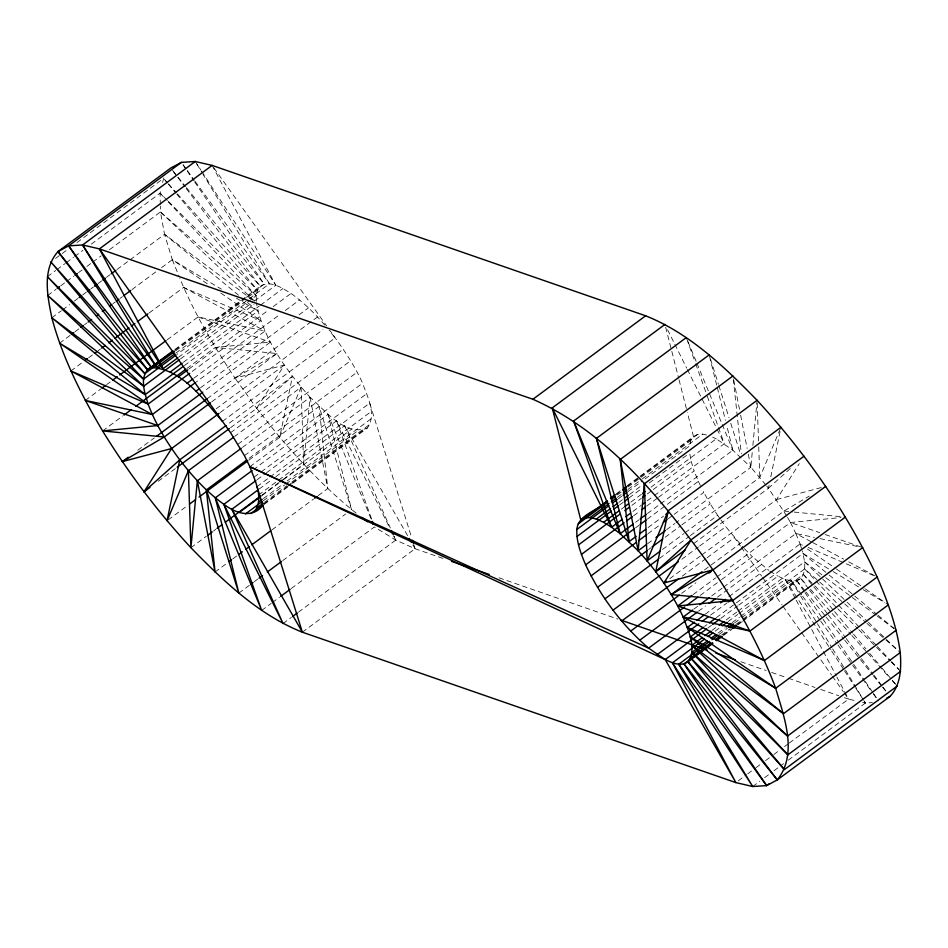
<?xml version="1.0" encoding="UTF-8"?>
<svg xmlns="http://www.w3.org/2000/svg" width="948" height="948" viewBox="0 0 948 948"><rect width="100%" height="100%" fill="white"/><g stroke="black" fill="none" stroke-linecap="round" stroke-linejoin="round"><path stroke-width="0.71" stroke-dasharray="4.74 3.56" d="M765.854 484.973L750.852 467.269L752.333 451.248M752.878 445.43L757.085 400.293M283.452 479.167L303.621 464.236L310.067 397.319C286.106 370.147 263.141 339.064 256.363 302.72M693.711 543.583L768.449 488.232L769.326 483.978M770.783 476.88L780.394 430.084M248.886 460.124L279.731 437.277L292.458 376.368L227.2 424.692M160.307 204.744L160.105 193.179L161.053 189.162M162.618 182.454L163.566 178.437L165.153 176.138M256.339 301.31L256.244 295.681L257.536 290.147L260.214 286.272C270.358 279.719 282.267 288.121 291.012 293.43C303.597 302.4 314.677 313.314 324.714 325.034M292.648 483.361L367.397 427.998C376.866 414.454 367.492 396.833 362.574 383.229C354.114 364.34 342.216 347.335 330.023 330.722M706.521 435.002L702.729 434.113L697.515 434.457L693.509 436.59L690.831 440.476L689.54 445.998L643.265 480.269M742.557 621.378L800.693 578.327C807.186 570.649 804.508 559.581 802.174 550.764M685.06 532.74L759.81 477.377L780.405 428.603M356.116 513.093C327.925 490.768 303.159 464.473 279.731 437.277L301.108 387.211L234.666 436.424M701.828 554.912L776.566 499.549L799.318 463.619M230.577 427.678L256.683 408.339L284.341 365.039L235.021 378.145C214.047 346.376 194.293 313.515 179.812 278.214M786.852 516.15L768.449 488.232L792.173 466.866M279.731 437.277L256.683 408.339L292.458 376.368M55.6 258.401L67.462 249.608M76.954 242.581L161.184 180.191M47.4 276.662L55.707 270.512M56.892 269.623L65.199 263.473M66.384 262.596L73.506 257.323M74.691 256.446L82.997 250.296M91.292 244.146L160.105 193.179L167.441 200.478M47.732 295.444L56.039 289.294M60.779 285.775L65.519 282.255M66.716 281.378L73.826 276.105M78.577 272.597L82.132 269.955M86.884 266.447L91.624 262.928M92.809 262.051L101.116 255.901M109.423 249.751L160.437 211.961L160.331 206.19M51.832 317.793L61.324 310.766M62.509 309.889L69.619 304.616M74.371 301.097L77.926 298.466M82.677 294.947L86.232 292.316M90.984 288.796L93.354 287.043M98.094 283.523L101.661 280.892M106.401 277.373L109.956 274.742M117.078 269.469L128.94 260.676M130.137 259.799L164.537 234.322L160.437 211.961L256.244 295.681L176.755 354.552M59.594 343.176L70.27 335.26M75.022 331.753L79.762 328.233M84.514 324.726L86.884 322.96M112.99 303.633L115.36 301.879M120.1 298.359L122.482 296.606M131.973 289.578L156.882 271.116M161.634 267.609L172.311 259.693L221.405 289.176M70.851 370.952L82.713 362.16M88.638 357.763L93.39 354.256M98.13 350.736L100.512 348.983M149.156 312.959L183.557 287.469L260.819 320.625L190.821 372.469M85.296 400.435L100.725 389.012M106.65 384.615L110.217 381.985M167.156 339.811L198.013 316.964L265.037 331.042L196.224 381.997M174.799 349.528L260.214 286.272L185.772 187.977M175.238 350.037L245.236 298.193M246.421 297.317L264.219 284.127L194.624 181.874M175.676 350.784L243.304 300.694M248.044 297.174L257.536 290.147L176.849 194.233M175.712 353.213L248.08 299.615M249.265 298.727L269.433 283.796L202.931 174.1M178.461 357.313L253.211 301.962M254.396 301.073L275.75 285.265L212.127 165.402M180.44 358.96L253.993 304.474M183.343 362.314L259.266 306.074M260.463 305.197L283.002 288.5M184.35 365.584L257.903 311.11L246.516 301.737M102.597 430.913L122.766 415.971M186.827 368.523L215.303 347.442L270.453 342.098L204.021 391.299M188.972 368.997L268.462 310.126M273.214 306.607L291.012 293.43M193.984 378.122L280.596 313.978M285.336 310.47L299.58 299.923M200.538 387.791L294.259 318.374M299.011 314.854L308.503 307.827M137.744 450.205L154.346 437.905M207.209 398.67L317.544 316.952M211.688 401.857L276.946 353.521L215.303 347.442M216.168 408.778L322.948 329.691M220.268 412.487L284.341 365.039M222.448 421.386L335.154 337.903L329.098 330.307M158.209 481.276L176.008 468.099M230.565 432.703L343.271 349.231M237.96 444.221L350.665 360.75M242.439 447.409L310.067 397.319C325.01 410.069 345.143 436.909 367.397 427.998M244.442 455.644L357.159 372.173M249.111 458.287L319.109 406.443L351.542 509.633L328.032 414.347L255.664 467.945M168.211 519.871L187.194 505.817M249.869 466.712L362.574 383.229M254.088 477.128L260.013 472.732M261.198 471.855L366.793 393.645M257.109 479.712L265.416 473.562M266.601 472.685L336.599 420.841L389.178 526.839M257.003 486.644L268.865 477.851M270.05 476.974L369.708 403.161L411.562 537.421M259.183 489.038L271.057 480.245M275.797 476.737L344.61 425.771L408.481 537.196M258.531 495.022L277.515 480.968M278.7 480.091L371.249 411.551M190.915 547.707L206.332 536.284M213.454 531.01L215.824 529.257M262.098 494.986L278.712 482.686M261.695 495.792L278.297 483.492M283.049 479.972L351.862 429.006M263.402 498.553L282.386 484.499M287.137 480.98L371.367 418.589M263.26 500.769L284.613 484.949M285.798 484.073L358.178 430.475M264.48 502.322L287.019 485.625M291.771 482.117L370.076 424.123M263.734 503.945L287.469 486.371M292.209 482.864L363.392 430.143M264.172 504.454L287.908 486.869M215.054 572.023L228.101 562.365M232.841 558.846L237.593 555.327M271.993 529.849L313.527 499.098M318.267 495.579L327.759 488.552L319.109 406.443M238.837 593.104L249.514 585.2M254.265 581.681L257.82 579.05M282.729 560.6L345.617 514.029M261.684 610.429L271.175 603.402M272.372 602.525L279.482 597.252M291.344 588.459L374.401 526.958L395.754 540.099L415.082 548.726L443.06 558.431M283.049 623.571L291.344 617.421M298.466 612.147L395.754 540.099L393.953 536.058M302.376 632.209L415.082 548.726L413.766 544.484M616.401 493.707L622.326 489.31M627.078 485.803L638.94 477.01M640.125 476.133L693.509 436.59L687.371 412.451M615.655 495.081L621.58 490.697M627.517 486.3L639.379 477.508M640.564 476.631L697.515 434.457M617.278 494.951L622.018 491.431M627.955 487.047L639.817 478.254M641.002 477.377L690.831 440.476M617.314 497.38L622.054 493.872M627.991 489.476L641.038 479.806M642.223 478.93L702.729 434.113M618.357 498.719L621.912 496.088M627.849 491.692L642.08 481.146M618.878 502.369L622.445 499.726M629.555 494.453L642.614 484.795M619.66 504.893L623.227 502.25M629.152 497.854L642.211 488.196M649.321 482.923L688.473 453.926M621.378 509.123L623.76 507.358M630.87 502.084L641.547 494.181M651.039 487.154L716.297 438.817L732.875 450.241L750.852 467.269L676.102 522.632M631.878 505.367L641.369 498.328M647.306 493.944L652.046 490.424M653.231 489.547L691.199 461.427L689.658 453.049M632.956 511.41L641.251 505.26M647.188 500.864L653.125 496.468M654.31 495.591L724.308 443.747L706.544 394.107M633.608 515.759L639.545 511.363M646.655 506.09L657.331 498.186M658.528 497.309L694.114 470.943L691.199 461.427M635.587 522.301L639.153 519.658M647.448 513.508L659.322 504.727M660.507 503.85L732.875 450.241L726.855 426.055M635.456 527.929L639.011 525.299M647.318 519.149L698.332 481.359L694.114 470.943M648.065 527.574L663.493 516.15M647.994 533.712L659.855 524.931M668.162 518.781L672.902 515.262M674.087 514.385L703.748 492.415L701.947 488.73M647.626 543.714L653.563 539.329M666.61 529.659L674.917 523.509M648.55 549.544L650.92 547.778M665.152 537.243L680.581 525.82M681.766 524.931L710.242 503.85L703.748 492.415M662.522 549.437L683.875 533.617M659.5 558.419L689.16 536.45M690.345 535.573L717.636 515.368L710.242 503.85M681.861 559.202L698.463 546.901M699.648 546.024L725.753 526.685L743.362 547.648M669.798 578.636L700.643 555.789M682.193 576.194L705.928 558.621M707.113 557.744L734.404 537.54L740.364 545.977M704.471 569.938L783.96 511.067L809.248 496.1M681.659 593.341L695.903 582.795M693.166 594.55L715.704 577.853M716.889 576.976L790.454 522.502L841.066 517.513M700.205 595.427L720.373 580.484M721.558 579.607L752.404 556.76L768.828 570.352M693.841 609.126L698.581 605.606M711.64 595.948L722.317 588.033M723.502 587.156L795.87 533.558L814.356 537.433M698.451 611.247L705.573 605.973M717.435 597.181L761.327 564.664M705.182 614.268L718.229 604.599M728.905 596.695L800.088 543.974L802.79 545.136M710.573 615.098L727.187 602.798M704.53 626.415L706.9 624.661M716.392 617.634L803.003 553.49L831.894 570.85M707.907 627.932L711.474 625.301M720.954 618.274L737.568 605.973M738.753 605.097L777.905 576.1C784.743 579.418 793.713 583.447 800.693 578.327L806.594 584.928M711.995 630.408L717.932 626.012M726.239 619.862L736.916 611.958M738.101 611.081L804.544 561.868L824.511 576.763M715.159 631.178L721.096 626.782M728.206 621.509L737.698 614.482M738.883 613.605L785.157 579.335L830.91 649.842M718.051 633.063L725.173 627.789M732.294 622.516L739.416 617.243M740.601 616.366L804.662 568.919L843.578 602.952M719.094 634.402L727.4 628.251M734.522 622.978L740.459 618.582M741.644 617.705L791.473 580.804L801.807 595.071M721.511 635.077L729.818 628.927M735.743 624.531L741.68 620.134M742.865 619.257L803.371 574.441L813.822 584.869M723.134 634.935L730.256 629.673M737.366 624.4L742.118 620.881M743.303 620.004L796.687 580.46L805.006 590.794M723.573 635.444L731.88 629.294M737.805 624.898L741.372 622.255M738.243 780.844L746.55 774.694M747.735 773.805L754.857 768.544M756.042 767.655L760.782 764.147M765.534 760.628L772.656 755.355M773.841 754.478L779.766 750.081M784.517 746.574L788.072 743.931M789.257 743.054L848.579 699.114L857.004 701.082M752.712 786.508L759.822 781.235M764.574 777.727L769.314 774.208M774.066 770.7L783.558 763.661M788.298 760.154L865.417 703.037L872.373 702.587M276.946 353.521L235.021 378.145L256.683 408.339M776.566 499.549L824.286 486.751M783.96 511.067L792.741 511.932M794.199 512.074L843.945 516.944M820.044 538.618L859.86 546.972M862.609 702.385L865.417 703.037L863.889 700.513M198.013 316.964L270.453 342.098M787.563 517.418L790.454 522.502L819.629 532.622M825.187 534.554L862.704 547.565M498.992 577.842L617.847 619.068M740.909 661.763L766.079 670.497M771.672 672.44L787.053 677.773M788.452 678.258L815.019 687.478M820.613 689.421L838.79 695.725M844.384 697.669L848.579 699.114L836.859 676.99M808.206 547.458L873.096 575.306M712.671 437.206L716.297 438.817M790.454 522.502L795.87 533.558L811.358 541.841M812.649 542.529L843.613 559.095M848.768 561.868L875.857 576.36M183.557 287.469L265.037 331.042M833.15 571.608L862.028 588.969M863.284 589.727L884.638 602.561M236.502 298.253L257.903 311.11M769.895 571.17L777.905 576.1M795.87 533.558L800.088 543.974L802.506 545.633M807.352 548.975L835.176 568.148M836.385 568.978L864.209 588.151M865.417 588.992L887.198 603.995M252.832 300.089L164.537 234.322L172.311 259.693L208.679 284.732M220.801 293.074L260.819 320.625M825.684 577.64L876.201 615.311M877.374 616.188L893.822 628.453M803.003 553.49L827.995 574.073M829.133 575.009L876.853 614.304M877.99 615.24L896.168 630.207M164.537 234.322L238.552 295.183M844.692 603.923L865.808 622.409M866.922 623.381L884.709 638.94M885.823 639.912L898.052 650.612M804.544 561.868L846.019 601.174M847.085 602.181L867.302 621.319M868.356 622.326L885.385 638.454M886.439 639.462L900.268 652.556M160.437 211.961L255.296 301.713M814.865 585.911L836.823 607.787M837.866 608.829L857.739 628.619M858.781 629.662L875.514 646.335M876.556 647.377L890.148 660.922M891.191 661.965L898.514 669.252M168.495 201.521L257.536 290.147M744.37 548.655L752.404 556.76M804.662 568.919L876.367 645.47M877.374 646.548L890.504 660.555M891.511 661.633L900.6 671.338M160.105 193.179L164.158 197.492M168.199 201.817L256.244 295.681M167.512 182.834L163.566 178.437L167.358 182.952M168.495 183.936L176.387 192.74M177.371 193.842L260.214 286.272M810.528 589.324L831.206 612.408M832.19 613.51L850.889 634.402M851.873 635.504L866.638 651.999M867.621 653.101L888.288 676.197M892.222 680.593L896.168 684.989M803.371 574.441L812.839 585.722M813.787 586.848L833.683 610.536M834.631 611.661L852.631 633.086M853.579 634.212L865.891 648.87M869.683 653.385L881.048 666.918M881.995 668.044L891.464 679.325M892.412 680.451L897.152 686.091M168.306 184.078L175.901 193.108M805.93 591.943L825.329 616.058M826.253 617.207L843.803 639.023M844.727 640.173L859.516 658.54M860.44 659.69L872.444 674.62M873.369 675.77L881.687 686.103M882.612 687.253L886.309 691.839M172.56 170.379L177.193 176.127M178.117 177.276L185.524 186.472M186.448 187.621L264.219 284.127M766.719 486.063L768.449 488.232M800.693 578.327L808.727 588.957M809.616 590.142L827.486 613.759M828.374 614.944L845.343 637.376M846.244 638.561L860.523 657.462M861.424 658.647L873.037 673.992M873.926 675.177L881.96 685.807M882.861 686.992L886.427 691.708M173.366 171.6L176.909 176.281M177.797 177.442L184.884 186.803M183.094 164.774L186.555 169.526M187.42 170.723L194.328 180.238M195.181 181.435L269.433 283.796M802.672 596.268L819.902 620.051M820.755 621.248L837.131 643.846M837.985 645.031L851.766 664.062M852.631 665.259L872.444 692.621M873.309 693.806L876.758 698.569M717.636 515.368L720.065 518.757M720.883 519.895L725.753 526.685M213.833 167.796L326.61 325.922M741.218 547.186L761.671 576.123M762.524 577.332L782.124 605.061M782.965 606.27L800.859 631.593M801.712 632.802L831.538 675M832.391 676.208L843.471 691.886M844.324 693.095L848.579 699.114M183.023 164.822L186.341 169.692M187.171 170.913L193.795 180.653M796.687 580.46L804.129 591.41M804.959 592.63L822.307 618.179M823.137 619.4L838.838 642.519M839.667 643.728L864.458 680.237M865.287 681.446L872.729 692.395M873.546 693.616L878.512 700.916M831.704 651.075L843.744 669.632M844.55 670.876L854.978 686.956M855.783 688.189L863.012 699.328M863.806 700.56L865.417 703.037M195.288 161.492L200.929 170.154M201.734 171.387L275.75 285.265M791.473 580.804L799.851 594.657M800.622 595.925L816.631 622.386M817.389 623.642L831.87 647.591M832.64 648.847L863.13 699.257M196.817 164.016L202.173 172.832M412.89 544.887L415.082 548.726M785.157 579.335L795.502 598.863M796.19 600.167L836.172 675.687M667.593 329.726L674.182 342.986M674.846 344.314L686.719 368.18M687.371 369.507L716.392 427.844M717.055 429.171L724.308 443.747M393.787 536.118L395.754 540.099M698.332 481.359L701.342 487.509M344.61 425.771L390.339 527.989M687.999 341.647L696.413 362.006M696.97 363.368L721.653 423.092M722.21 424.455L732.875 450.241M328.032 414.347L371.604 520.168M172.311 259.693L179.267 276.887M686.802 338.946L695.192 362.385M695.69 363.771L706.047 392.733M336.599 420.841L371.948 520.061M710.49 359.079L718.418 384.201M718.868 385.587L729.012 417.689M730.766 423.27L740.471 453.962M800.088 543.974L801.759 549.413M665.674 327.273L671.457 349.99M671.824 351.4L678.697 378.382M679.052 379.804L687.004 411.029M709.519 356.318L716.949 386.203M717.304 387.625L725.445 420.355M733.799 380.326L739.487 409.299M740.625 415.106L747.154 448.428M748.292 454.222L750.852 467.269M310.067 397.319L327.759 488.552M733.266 378.904L741.324 453.748M757.191 403.196L758.519 441.021M758.732 446.84L759.81 477.377M301.108 387.211L303.621 464.236"/><path stroke-width="1.42" d="M262.987 505.331C252.038 519.113 235.697 513.295 223.894 504.324C206.782 492.119 192.527 476.417 179.753 459.839C166.978 442.657 155.614 424.218 148.113 404.097C144.985 393.361 139.652 379.638 147.509 369.744L57.994 251.564L68.659 245.864L82.583 244.963L99.422 248.886L230.565 432.703L244.442 455.644L249.869 466.712L665.2 659.571C672.025 662.889 681.008 666.93 687.975 661.799C697.455 648.254 688.082 630.633 683.164 617.03C671.883 592.678 656.277 570.471 638.134 550.752L644.379 483.764L757.085 400.293C805.456 452.895 847.085 512.098 877.149 577.048C887.624 601.269 896.784 626.273 900.268 652.556C901.323 667.748 901.133 684.681 890.006 696.436L777.289 779.92L766.624 785.608L752.712 786.508L735.873 782.598L302.376 632.209C258.401 614.671 223.455 581.077 190.915 547.707C157.712 511.801 128.158 472.602 102.597 430.913C81.528 395.28 62.556 357.953 51.832 317.793C47.495 296.214 41.878 269.753 57.994 251.564L170.711 168.08L181.376 162.392L195.288 161.492L212.127 165.402L645.624 315.791C689.599 333.329 724.545 366.923 757.085 400.293M241.254 448.286L197.35 480.802L190.915 547.707L188.391 470.694L233.481 437.301M685.404 549.733L655.743 571.703L668.269 510.723L780.974 427.252M226.015 425.569L179.753 459.839L167.026 520.748L188.391 470.694M254.68 511.482C264.16 497.925 254.787 480.316 249.869 466.712L648.622 648.148L665.2 659.571L735.873 782.598L672.452 662.806L704.483 639.082M697.266 612.124L648.622 648.148C622.03 625.301 600.582 596.517 585.627 564.842C580.899 553.644 576.301 541.841 576.834 529.482C578.304 514.041 598.33 511.055 606.91 500.734M712.458 642.851L683.982 663.932L777.289 779.92C798.263 753.53 784.008 716.925 775.689 688.307C760.095 646.252 737.84 607.052 712.979 569.855C664.607 503.104 610.133 433.52 532.918 399.274L99.422 248.886L212.127 165.402M660.152 551.191L647.093 560.861L668.269 510.723M825.684 486.371L712.979 569.855L663.861 583.032L691.317 539.661L804.034 456.178M149.903 487.426L143.966 491.822L171.624 448.523L219.083 413.375M655.743 571.703L691.317 539.661M143.966 491.822L179.753 459.839M222.448 421.386C203.417 399.843 182.81 369.151 151.502 367.611L68.659 245.864L181.376 162.392M174.527 354.09L156.728 367.267L82.583 244.963L195.288 161.492M57.224 288.405L59.594 286.651M75.01 275.228L77.392 273.474M79.111 297.589L81.492 295.823M87.417 291.439L89.787 289.673M94.539 286.166L96.909 284.4M102.846 280.016L105.216 278.25M111.153 273.865L115.893 270.346M71.467 334.383L73.837 332.63M80.959 327.356L83.329 325.602M88.069 322.083L91.636 319.452M96.376 315.933L98.746 314.179M102.313 311.536L104.683 309.783M109.423 306.263L111.805 304.509M116.545 300.99L118.915 299.236M123.667 295.729L130.788 290.455M85.083 360.406L87.453 358.652M94.575 353.379L96.945 351.613M101.697 348.106L105.252 345.463M108.807 342.832L112.374 340.19M114.744 338.436L128.987 327.889M131.357 326.136L134.912 323.493M137.282 321.739L147.959 313.835M101.91 388.135L105.465 385.504M112.587 380.231L117.327 376.712M119.709 374.958L165.971 340.688M174.491 351.661L144.831 373.619L50.848 261.909L147.509 369.744L172.418 351.293M147.509 369.744L174.053 350.914M179.255 359.837L143.658 386.203L47.732 295.444L143.539 379.153L175.57 355.429M82.583 244.963L163.044 368.736L177.276 358.19M170.296 371.971L182.158 363.191M189.636 373.346L148.113 404.097L59.594 343.176L145.198 394.581L183.165 366.461M123.951 415.094L131.073 409.82M135.813 406.313L185.642 369.4M178.295 376.901L187.787 369.874M186.874 383.395L192.799 379.01M202.825 392.176L157.747 425.569L85.296 400.435L152.332 414.513L195.039 382.885M195.786 391.299L199.353 388.668M171.624 448.523L122.316 461.629L128.253 457.232M156.716 436.139L207.209 398.67M122.316 461.629L164.229 437.004L210.503 402.734M177.193 467.222L229.392 428.555M197.35 480.802L215.054 572.023L206.403 489.915L246.741 460.041M189.564 504.063L195.501 499.667M199.056 497.025L247.701 461.001M206.403 489.915L238.837 593.104L215.326 497.819L252.097 470.587M215.326 497.819L261.684 610.429L223.894 504.324L255.924 480.589M223.894 504.324L283.049 623.571L231.904 509.242L257.998 489.915M207.529 535.407L212.269 531.887M217.021 528.38L221.761 524.86M225.316 522.23L260.913 495.863M279.897 481.809L282.267 480.055M239.157 512.489L260.51 496.669M258.662 502.073L262.217 499.43M245.461 513.946L262.075 501.646M257.358 507.595L263.295 503.198M250.687 513.615L262.549 504.822M288.654 485.495L291.024 483.741M229.286 561.489L231.656 559.723M238.778 554.45L242.333 551.819M245.899 549.176L249.454 546.546M251.824 544.792L270.808 530.726M314.712 498.221L317.082 496.456M250.699 584.324L253.069 582.558M259.005 578.173L262.56 575.531M267.312 572.023L281.544 561.477M532.918 399.274L645.624 315.791M280.667 596.375L290.159 589.348M607.348 501.231L580.804 520.073L552.246 407.901L664.951 324.429M292.541 616.544L297.281 613.024M646.441 544.59L638.134 550.752L620.17 533.724L611.59 527.23L573.599 421.042L686.316 337.571M633.217 524.054L620.17 533.724L596.458 438.367L709.163 354.896M636.203 536.355L629.081 541.628L620.241 459.448L732.946 375.977M610.465 498.103L615.216 494.583M623.511 488.433L625.893 486.68M610.903 498.601L614.47 495.958M622.765 489.808L626.332 487.177M578.126 523.948L607.787 501.978M611.341 499.347L614.908 496.705M623.215 490.554L625.585 488.801M584.809 517.928L590.023 517.596L609.007 503.53M611.377 501.776L616.129 498.257M623.239 492.996L626.806 490.353M576.834 529.482L608.865 505.758M612.42 503.115L617.172 499.608M623.097 495.212L626.664 492.569M590.023 517.596L596.339 519.066L610.571 508.519M612.953 506.753L617.693 503.246M624.815 497.973L628.37 495.342M576.953 536.521L611.365 511.043M613.735 509.277L618.475 505.77M624.412 501.374L627.967 498.743M596.339 519.066L603.592 522.301L619.008 510.877M624.945 506.481L628.5 503.85M642.744 493.304L645.114 491.55M578.493 544.91L620.016 514.148M624.768 510.64L629.508 507.121M642.554 497.451L644.936 495.697M603.592 522.301L611.59 527.23L622.279 519.314M625.834 516.684L630.574 513.164M642.448 504.383L644.818 502.618M581.408 554.426L624.116 522.786M626.486 521.033L632.423 516.636M641.915 509.609L645.47 506.967M640.338 518.781L646.263 514.397M585.627 564.842L634.271 528.806M640.196 524.422L646.133 520.025M639.77 533.724L645.695 529.328M665.863 514.385L668.233 512.631M591.042 575.898L636.132 542.505M638.502 540.751L646.809 534.601M663.41 522.289L666.977 519.658M655.933 537.563L665.425 530.536M597.524 587.322L647.365 550.421M652.106 546.901L662.782 538.997M604.931 598.84L658.315 559.296M613.048 610.168L678.294 561.832M663.861 583.032L666.231 581.266M621.687 621.011L678.638 578.837M845.403 517.087L732.697 600.558L671.255 594.55L702.101 571.703M630.645 631.119L679.289 595.095M708.95 573.125L711.32 571.371M862.704 547.565L749.986 631.036L677.737 605.973L691.981 595.427M639.699 640.244L684.788 606.85M687.158 605.097L697.835 597.181M877.149 577.048L764.444 660.531L683.164 617.03L692.656 610.002M699.766 604.729L709.258 597.702M709.128 603.331L715.065 598.935M888.406 604.824L775.689 688.307L687.383 627.446L694.505 622.172M696.875 620.419L703.985 615.145M720.599 602.845L725.35 599.326M657.189 654.641L698.712 623.891M702.278 621.248L708.203 616.864M728.372 601.921L731.939 599.29M896.168 630.207L783.463 713.678L690.298 636.961L703.345 627.303M709.282 622.907L715.207 618.511M665.2 659.571L706.722 628.82M712.659 624.424L719.769 619.151M900.268 652.556L787.563 736.039L691.827 645.351L702.504 637.435M704.885 635.681L710.81 631.285M719.117 625.135L723.869 621.627M708.038 636.452L712.789 632.932M722.281 625.905L727.021 622.386M900.6 671.338L787.895 754.821L691.957 652.39L707.374 640.966M710.941 638.336L715.681 634.816M726.358 626.912L731.109 623.393M672.452 662.806L752.712 786.508L678.756 664.275L709.602 641.429M711.984 639.675L717.909 635.279M728.585 627.375L733.337 623.855M897.152 686.091L784.434 769.563L690.665 657.924L710.834 642.981M715.574 639.473L720.326 635.954M731.003 628.05L734.558 625.407M716.013 640.208L720.764 636.7M732.626 627.908L736.181 625.277M777.289 779.92L687.975 661.799L712.896 643.348M716.451 640.718L722.388 636.321M733.065 628.405L736.62 625.775M678.756 664.275L766.624 785.608L769.006 783.854M671.255 594.55L712.979 569.855M886.451 698.332L890.006 696.436M677.737 605.973L732.697 600.558M157.747 425.569L102.597 430.913L164.229 437.004M683.164 617.03L749.986 631.036M451.449 561.346L489.204 574.441M620.644 620.039L707.35 650.127M715.74 653.03L735.316 659.82M687.383 627.446L764.444 660.531M148.113 404.097L70.851 370.952L152.332 414.513M690.298 636.961L775.689 688.307M143.658 386.203L51.832 317.793L145.198 394.581M691.827 645.351L783.463 713.678M361.828 517.43L367.54 521.755M691.957 652.39L787.563 736.039M690.665 657.924L787.895 754.821M144.831 373.619L47.4 276.662L143.539 379.153M687.975 661.799L784.434 769.563M57.994 251.564L151.502 367.611M68.659 245.864L156.728 367.267M683.982 663.932L766.624 785.608M409.216 538.476L411.42 542.327M231.904 509.242L302.376 632.209L257.003 486.644M99.422 248.886L163.044 368.736M552.246 407.901L611.59 527.23M391.157 530.821L392.472 533.475M391.548 530.679L393.349 534.719M573.599 421.042L620.17 533.724M372.161 521.53L373.287 524.244M372.434 521.447L373.417 524.197M596.458 438.367L629.081 541.628M412.439 540.253L413.328 543.074M620.241 459.448L638.134 550.752M644.379 483.764L647.093 560.861"/></g></svg>
